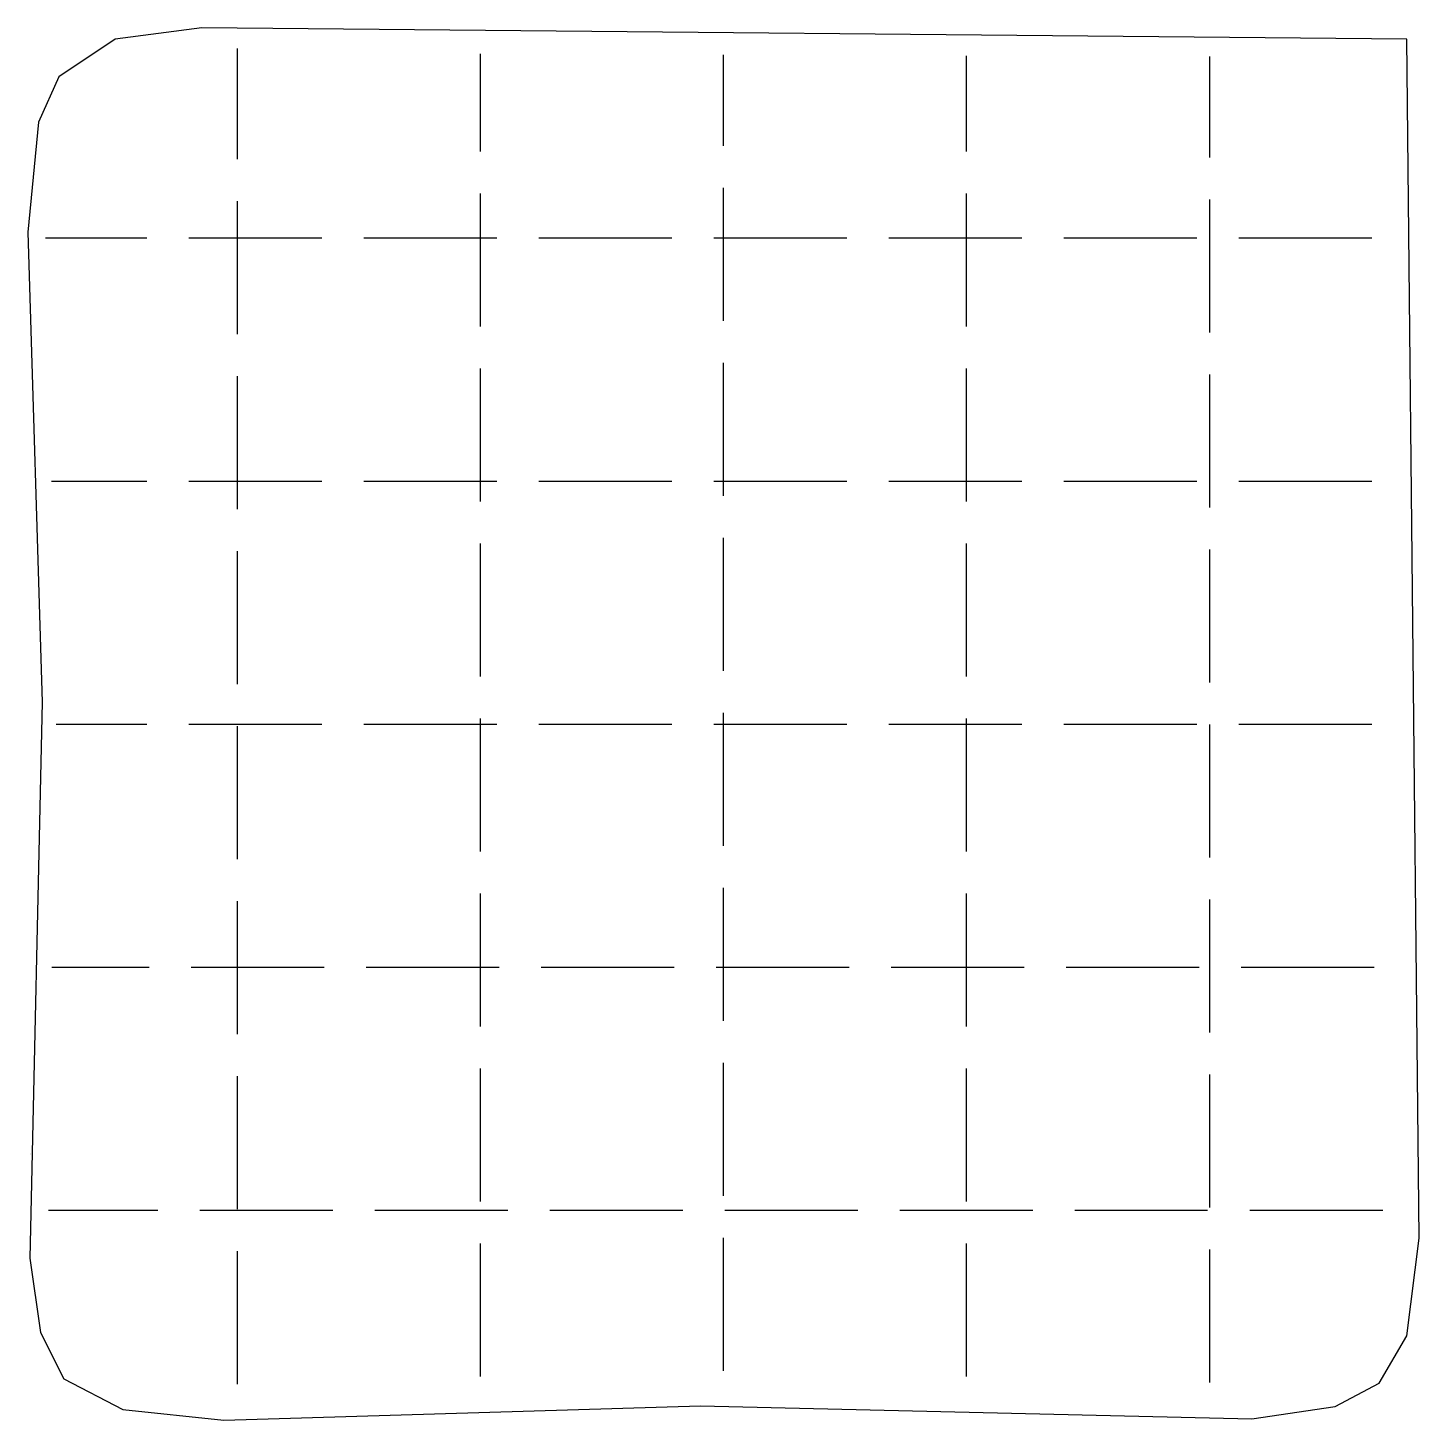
# Model space of a CAD drawing. Extents: x 0.4 to 14.7, y 0.4 to 14.8.
import ezdxf

# ---------------------------------------------------------------- set-up
doc = ezdxf.new("R2010")
doc.units = 0

msp = doc.modelspace()

# ---------------------------------------------------------------- linework, layer by layer
for p, q in [((2.225527, 14.753469), (1.333663, 14.636207)), ((2.225527, 14.753469), (1.333663, 14.636207)), ((14.621869, 14.637641), (2.225527, 14.753469)), ((14.621869, 14.637641), (2.225527, 14.753469)), ((1.333663, 14.636207), (0.756064, 14.250959)), ((1.333663, 14.636207), (0.756064, 14.250959)), ((14.747381, 2.305584), (14.621869, 14.637641)), ((14.747381, 2.305584), (14.621869, 14.637641)), ((2.592849, 13.555634), (2.592849, 14.54156)), ((5.092849, 14.340178), (5.092849, 14.48609)), ((7.592849, 14.312547), (7.592849, 14.475531)), ((10.092849, 14.324053), (10.092849, 14.46646)), ((5.092849, 13.4821), (5.092849, 14.340178)), ((10.092849, 13.4813), (10.092849, 14.324053)), ((12.592849, 14.334382), (12.592849, 14.4583)), ((12.592849, 13.421199), (12.592849, 14.334382)), ((0.756064, 14.250959), (0.54394, 13.784327)), ((0.756064, 14.250959), (0.54394, 13.784327)), ((7.592849, 13.541202), (7.592849, 14.312547)), ((0.54394, 13.784327), (0.435887, 12.652816)), ((0.54394, 13.784327), (0.435887, 12.652816)), ((2.592849, 13.403331), (2.592849, 13.555634)), ((5.092849, 12.8975), (5.092849, 13.0495)), ((7.592849, 12.9565), (7.592849, 13.1085)), ((10.092849, 12.8965), (10.092849, 13.0485)), ((2.592849, 12.795964), (2.592849, 12.9705)), ((5.092849, 11.6825), (5.092849, 12.8975)), ((7.592849, 11.74131), (7.592849, 12.9565)), ((10.092849, 11.6815), (10.092849, 12.8965)), ((12.592849, 12.8365), (12.592849, 12.9885)), ((2.592849, 11.603408), (2.592849, 12.795964)), ((12.592849, 11.6215), (12.592849, 12.8365)), ((0.435887, 12.652816), (0.582216, 7.816961)), ((0.435887, 12.652816), (0.582216, 7.816961)), ((0.61622, 12.592238), (1.6595, 12.592238)), ((0.61622, 12.592238), (1.6595, 12.592238)), ((2.0925, 12.592238), (2.2445, 12.592238)), ((2.2445, 12.592238), (3.4595, 12.592238)), ((3.892434, 12.592238), (4.39593, 12.592238)), ((4.39593, 12.592238), (4.91818, 12.592238)), ((4.91818, 12.592238), (5.2595, 12.592238)), ((5.692383, 12.592238), (6.19593, 12.592238)), ((6.19593, 12.592238), (7.0595, 12.592238)), ((7.491629, 12.592238), (7.530102, 12.592238)), ((7.530102, 12.592238), (8.79756, 12.592238)), ((8.79756, 12.592238), (8.8595, 12.592238)), ((9.2925, 12.592238), (9.4445, 12.592238)), ((9.4445, 12.592238), (10.6595, 12.592238)), ((11.092164, 12.592238), (12.061438, 12.592238)), ((12.061438, 12.592238), (12.4595, 12.592238)), ((12.891847, 12.592238), (12.905423, 12.592238)), ((12.905423, 12.592238), (14.12156, 12.592238)), ((14.12156, 12.592238), (14.2595, 12.592238)), ((2.592849, 11.101786), (2.592849, 11.170409)), ((5.092849, 11.136626), (5.092849, 11.249457)), ((7.592849, 11.282742), (7.592849, 11.308548)), ((7.592849, 9.940754), (7.592849, 11.282742)), ((10.092849, 10.174552), (10.092849, 11.248543)), ((12.592849, 10.639545), (12.592849, 11.1885)), ((2.592849, 9.8035), (2.592849, 11.101786)), ((5.092849, 9.8825), (5.092849, 11.136626)), ((12.592849, 10.632681), (12.592849, 10.639545)), ((12.592849, 9.821087), (12.592849, 10.632681)), ((10.092849, 10.173731), (10.092849, 10.174552)), ((10.092849, 9.8815), (10.092849, 10.173731)), ((0.67778, 10.092238), (1.6595, 10.092238)), ((0.67778, 10.092238), (1.6595, 10.092238)), ((2.0925, 10.092238), (2.2445, 10.092238)), ((2.2445, 10.092238), (3.4595, 10.092238)), ((3.892434, 10.092238), (4.39593, 10.092238)), ((4.39593, 10.092238), (4.91818, 10.092238)), ((4.91818, 10.092238), (5.2595, 10.092238)), ((5.6924, 10.092238), (6.19593, 10.092238)), ((6.19593, 10.092238), (7.0595, 10.092238)), ((7.491629, 10.092238), (7.530102, 10.092238)), ((7.530102, 10.092238), (8.79756, 10.092238)), ((8.79756, 10.092238), (8.8595, 10.092238)), ((9.2925, 10.092238), (9.4445, 10.092238)), ((9.4445, 10.092238), (10.6595, 10.092238)), ((11.092164, 10.092238), (12.061438, 10.092238)), ((12.061438, 10.092238), (12.4595, 10.092238)), ((12.891847, 10.092238), (12.905423, 10.092238)), ((12.905423, 10.092238), (14.12156, 10.092238)), ((14.12156, 10.092238), (14.2595, 10.092238)), ((7.592849, 9.9405), (7.592849, 9.940754)), ((7.592849, 9.313886), (7.592849, 9.5085)), ((2.592849, 8.877601), (2.592849, 9.370476)), ((5.092849, 9.270497), (5.092849, 9.4495)), ((7.592849, 8.141096), (7.592849, 9.313886)), ((10.092849, 9.269765), (10.092849, 9.4485)), ((12.592849, 9.3135), (12.592849, 9.3885)), ((12.592849, 8.02151), (12.592849, 9.3135)), ((5.092849, 8.082313), (5.092849, 9.270497)), ((10.092849, 8.08124), (10.092849, 9.269765)), ((2.592849, 8.253837), (2.592849, 8.877601)), ((2.592849, 8.003529), (2.592849, 8.253837)), ((12.592849, 8.021441), (12.592849, 8.02151)), ((2.592849, 8.003461), (2.592849, 8.003529)), ((0.582216, 7.816961), (0.455378, 2.098688)), ((0.582216, 7.816961), (0.455378, 2.098688)), ((0.727593, 7.592238), (1.542983, 7.592238)), ((0.727593, 7.592238), (1.542983, 7.592238)), ((1.542983, 7.592238), (1.6595, 7.592238)), ((2.0925, 7.592238), (2.2445, 7.592238)), ((2.2445, 7.592238), (3.4595, 7.592238)), ((3.892418, 7.592238), (4.39593, 7.592238)), ((4.39593, 7.592238), (4.91818, 7.592238)), ((4.91818, 7.592238), (5.2595, 7.592238)), ((5.092849, 7.12406), (5.092849, 7.6495)), ((5.692418, 7.592238), (6.19593, 7.592238)), ((6.19593, 7.592238), (7.0595, 7.592238)), ((7.491629, 7.592238), (7.530102, 7.592238)), ((7.530102, 7.592238), (8.79756, 7.592238)), ((7.592849, 7.371837), (7.592849, 7.7085)), ((8.79756, 7.592238), (8.8595, 7.592238)), ((9.2925, 7.592238), (9.4445, 7.592238)), ((9.4445, 7.592238), (10.6595, 7.592238)), ((10.092849, 7.12306), (10.092849, 7.6485)), ((11.092135, 7.592238), (12.061438, 7.592238)), ((12.061438, 7.592238), (12.4595, 7.592238)), ((12.891847, 7.592238), (12.905423, 7.592238)), ((12.905423, 7.592238), (14.12156, 7.592238)), ((14.12156, 7.592238), (14.2595, 7.592238)), ((2.592849, 7.07537), (2.592849, 7.5705)), ((12.592849, 6.3735), (12.592849, 7.5885)), ((7.592849, 7.298371), (7.592849, 7.371837)), ((7.592849, 7.296185), (7.592849, 7.298371)), ((7.592849, 6.341119), (7.592849, 7.296185)), ((2.592849, 6.203123), (2.592849, 7.07537)), ((5.092849, 6.282259), (5.092849, 7.12406)), ((10.092849, 7.119872), (10.092849, 7.12306)), ((10.092849, 6.281125), (10.092849, 7.119872)), ((12.592849, 6.2215), (12.592849, 6.3735)), ((7.592849, 4.6935), (7.592849, 5.9085)), ((2.592849, 5.6185), (2.592849, 5.7705)), ((5.092849, 4.6345), (5.092849, 5.8495)), ((10.092849, 4.6335), (10.092849, 5.8485)), ((12.592849, 4.5735), (12.592849, 5.7885)), ((2.592849, 4.4035), (2.592849, 5.6185)), ((0.681277, 5.092238), (1.56071, 5.092238)), ((0.681277, 5.092238), (1.56071, 5.092238)), ((1.56071, 5.092238), (1.6845, 5.092238)), ((2.1175, 5.092238), (2.2695, 5.092238)), ((2.2695, 5.092238), (3.4845, 5.092238)), ((3.917307, 5.092238), (4.971297, 5.092238)), ((4.971297, 5.092238), (5.2845, 5.092238)), ((5.717209, 5.092238), (6.867515, 5.092238)), ((6.867515, 5.092238), (7.0845, 5.092238)), ((7.516924, 5.092238), (7.535012, 5.092238)), ((7.535012, 5.092238), (8.81781, 5.092238)), ((8.81781, 5.092238), (8.8845, 5.092238)), ((9.3175, 5.092238), (10.5325, 5.092238)), ((10.5325, 5.092238), (10.6845, 5.092238)), ((11.117459, 5.092238), (12.005871, 5.092238)), ((12.005871, 5.092238), (12.067197, 5.092238)), ((12.067197, 5.092238), (12.4845, 5.092238)), ((12.9175, 5.092238), (13.0695, 5.092238)), ((13.0695, 5.092238), (14.2845, 5.092238)), ((5.092849, 4.4825), (5.092849, 4.6345)), ((7.592849, 4.54131), (7.592849, 4.6935)), ((10.092849, 4.4815), (10.092849, 4.6335)), ((12.592849, 4.4215), (12.592849, 4.5735)), ((5.092849, 3.674649), (5.092849, 4.0495)), ((7.592849, 4.108206), (7.592849, 4.108552)), ((7.592849, 2.925037), (7.592849, 4.108206)), ((10.092849, 3.915978), (10.092849, 4.048625)), ((2.592849, 3.728433), (2.592849, 3.970459)), ((10.092849, 2.6815), (10.092849, 3.915978)), ((12.592849, 2.750577), (12.592849, 3.9885)), ((2.592849, 2.829328), (2.592849, 3.728433)), ((5.092849, 2.681486), (5.092849, 3.674649)), ((0.465038, 3.168086), (0.465038, 3.168086)), ((0.465102, 3.170588), (0.465102, 3.170588)), ((7.592849, 2.740823), (7.592849, 2.925037)), ((2.592849, 2.603199), (2.592849, 2.829328)), ((12.592849, 2.620769), (12.592849, 2.750577)), ((0.647147, 2.592238), (0.717617, 2.592238)), ((0.647147, 2.592238), (0.717617, 2.592238)), ((0.717617, 2.592238), (1.622495, 2.592238)), ((1.622495, 2.592238), (1.7725, 2.592238)), ((2.2055, 2.592238), (2.3575, 2.592238)), ((2.3575, 2.592238), (3.5725, 2.592238)), ((4.005419, 2.592238), (5.137062, 2.592238)), ((5.137062, 2.592238), (5.3725, 2.592238)), ((5.8055, 2.592238), (6.414875, 2.592238)), ((6.414875, 2.592238), (6.924955, 2.592238)), ((6.924955, 2.592238), (7.1725, 2.592238)), ((7.6055, 2.592238), (7.7575, 2.592238)), ((7.7575, 2.592238), (8.9725, 2.592238)), ((9.4055, 2.592238), (10.6205, 2.592238)), ((10.6205, 2.592238), (10.7725, 2.592238)), ((11.205393, 2.592238), (12.268508, 2.592238)), ((12.268508, 2.592238), (12.571837, 2.592238)), ((13.0054, 2.592238), (13.50893, 2.592238)), ((13.50893, 2.592238), (14.3725, 2.592238)), ((7.592849, 2.1565), (7.592849, 2.3085)), ((14.620124, 1.301185), (14.747381, 2.305584)), ((14.620124, 1.301185), (14.747381, 2.305584)), ((2.592849, 1.923373), (2.592849, 2.1705)), ((5.092849, 1.970595), (5.092849, 2.2495)), ((7.592849, 0.94131), (7.592849, 2.1565)), ((7.592849, 0.94131), (7.592849, 2.1565)), ((10.092849, 1.970094), (10.092849, 2.2485)), ((12.592849, 1.934552), (12.592849, 2.1885)), ((0.455378, 2.098688), (0.564744, 1.334338)), ((0.455378, 2.098688), (0.564744, 1.334338)), ((2.592849, 0.803373), (2.592849, 1.923373)), ((2.592849, 0.803373), (2.592849, 1.923373)), ((5.092849, 0.882445), (5.092849, 1.970595)), ((5.092849, 0.882445), (5.092849, 1.970595)), ((10.092849, 0.881349), (10.092849, 1.970094)), ((10.092849, 0.881349), (10.092849, 1.970094)), ((12.592849, 0.821255), (12.592849, 1.934552)), ((12.592849, 0.821255), (12.592849, 1.934552)), ((0.564744, 1.334338), (0.806799, 0.85731)), ((0.564744, 1.334338), (0.806799, 0.85731)), ((14.33496, 0.813025), (14.620124, 1.301185)), ((14.33496, 0.813025), (14.620124, 1.301185)), ((0.806799, 0.85731), (1.411357, 0.541463)), ((0.806799, 0.85731), (1.411357, 0.541463)), ((13.882201, 0.573625), (14.33496, 0.813025)), ((13.882201, 0.573625), (14.33496, 0.813025)), ((2.450933, 0.432597), (7.354283, 0.580318)), ((2.450933, 0.432597), (7.354283, 0.580318)), ((7.354283, 0.580318), (13.025563, 0.4457)), ((7.354283, 0.580318), (13.025563, 0.4457)), ((13.025563, 0.4457), (13.882201, 0.573625)), ((13.025563, 0.4457), (13.882201, 0.573625)), ((1.411357, 0.541463), (2.450933, 0.432597)), ((1.411357, 0.541463), (2.450933, 0.432597)), ((2.450933, 0.432597), (2.450933, 0.432597)), ((2.450933, 0.432597), (2.450933, 0.432597))]:
    msp.add_line(p, q)

doc.saveas('drawing.dxf')
